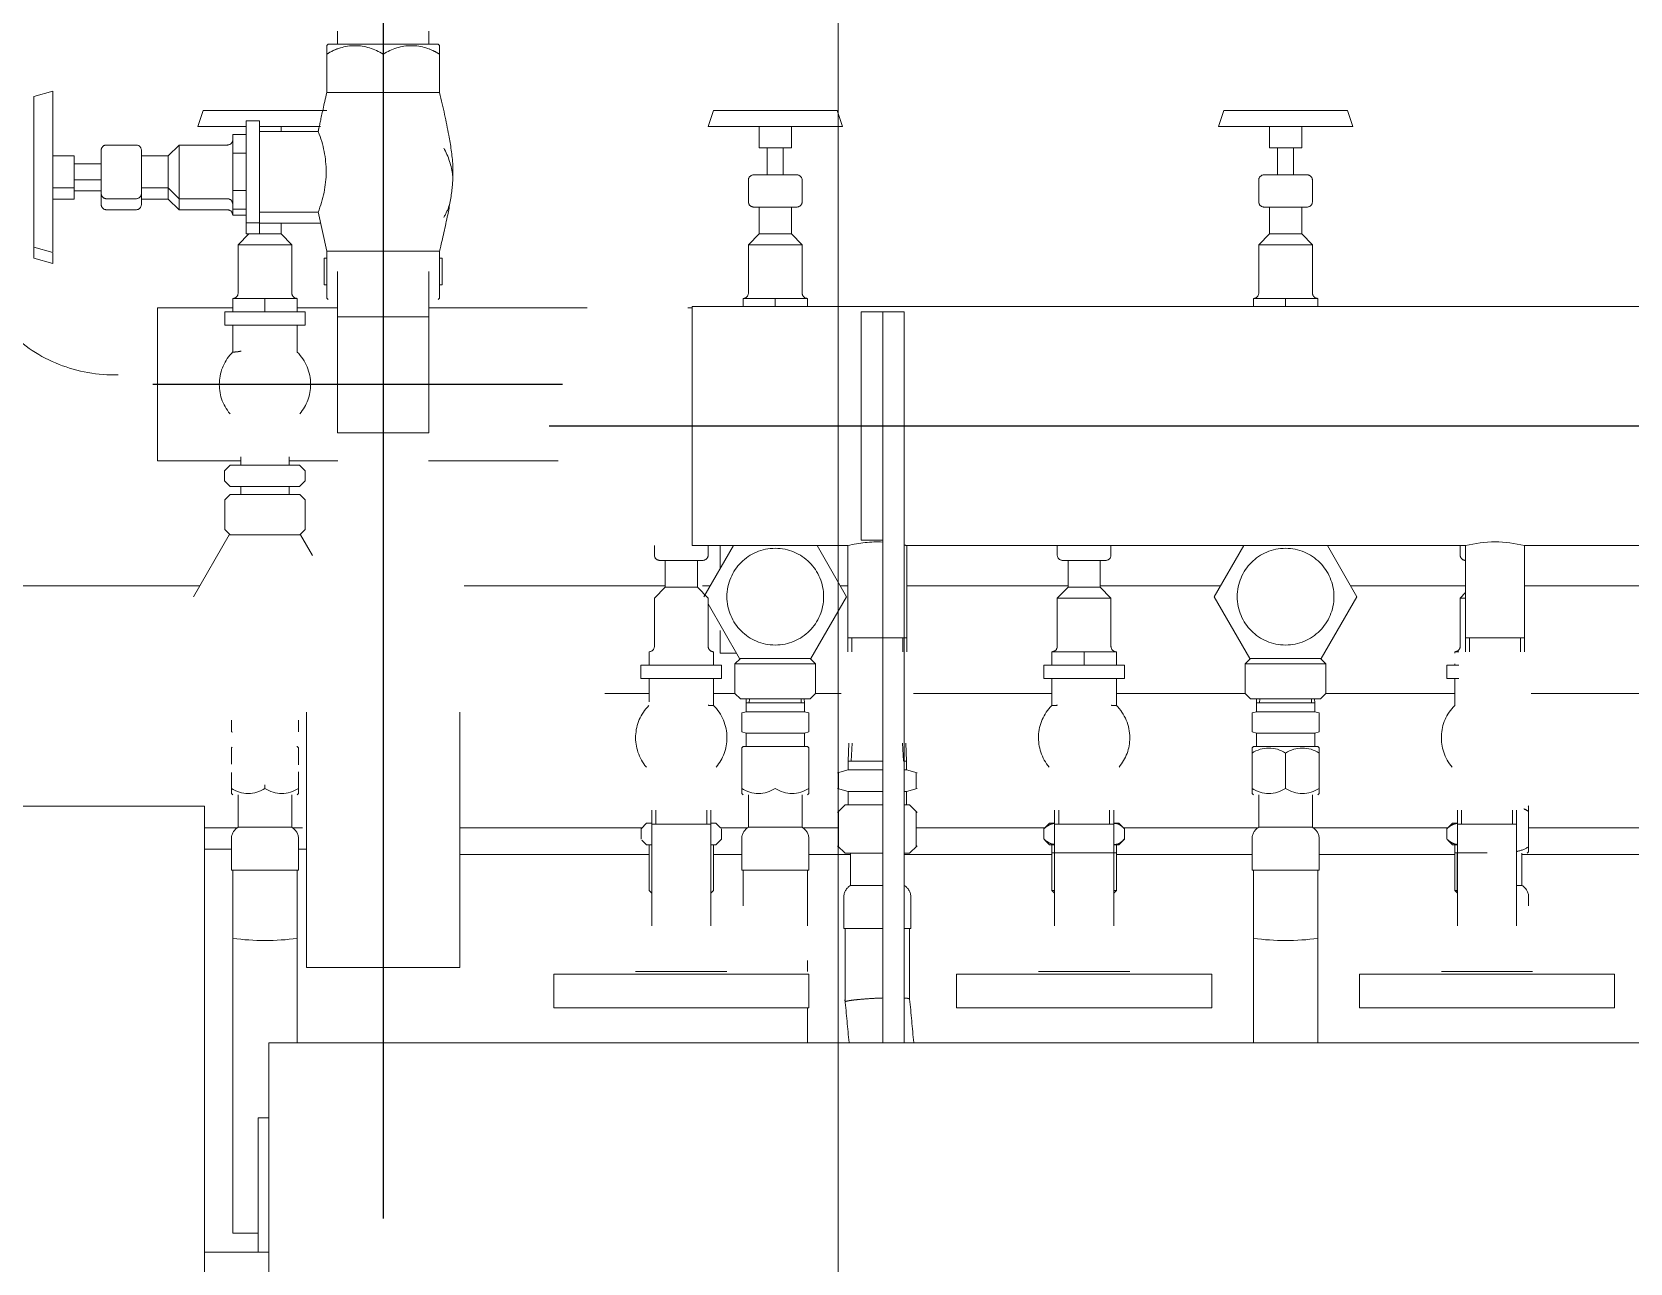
# Model space of a CAD drawing. Extents: x -681219 to -550379, y -242630 to -158199.
# Drawn here: x -644256 to -643661, y -213619 to -213161 of the extents above; entities that cross this region are included whole.
import ezdxf
from ezdxf.lldxf.tags import DXFTag

# ---------------------------------------------------------------- set-up
doc = ezdxf.new("R2010")
doc.units = 0
doc.header["$LTSCALE"] = 1000
doc.linetypes.add('DASHED2', pattern=[9.525, 6.35, -3.175])
doc.layers.get('0').update_dxf_attribs({"linetype": 'CONTINUOUS'})
doc.layers.add('center', color=253, linetype='CENTER2')
for name, color, linetype, lineweight in [('famsun', 7, 'CONTINUOUS', 0), ('future', 4, 'DASHED2', 0), ('轴网_轴线', 1, 'CENTER2', 0)]:
    doc.layers.add(name, color=color, linetype=linetype, lineweight=lineweight)
tags = doc.linetypes.add('CENTER2', pattern=[28.575, 19.05, -3.175, 3.175, -3.175]).pattern_tags.tags
tags[10:11] = [DXFTag(74, 4), DXFTag(75, 0), DXFTag(340, '0'), DXFTag(46, 0.0), DXFTag(50, 0.0), DXFTag(44, 0.0), DXFTag(45, 0.0)]
tags[8:9] = [DXFTag(74, 4), DXFTag(75, 0), DXFTag(340, '0'), DXFTag(46, 0.0), DXFTag(50, 0.0), DXFTag(44, 0.0), DXFTag(45, 0.0)]
tags[6:7] = [DXFTag(74, 4), DXFTag(75, 0), DXFTag(340, '0'), DXFTag(46, 0.0), DXFTag(50, 0.0), DXFTag(44, 0.0), DXFTag(45, 0.0)]
tags[4:5] = [DXFTag(74, 4), DXFTag(75, 0), DXFTag(340, '0'), DXFTag(46, 0.0), DXFTag(50, 0.0), DXFTag(44, 0.0), DXFTag(45, 0.0)]

# ---------------------------------------------------------------- blocks, each defined once
blk = doc.blocks.new('轴网FB0EDE194AE0F5E0')
at = {"layer": '轴网_轴线'}
blk.add_line((20000, -1200), (20000, 23700), dxfattribs=at)
blk = doc.blocks.new('*U47')
at = {"color": 0, "linetype": 'ByBlock', "lineweight": -2}
for p, q in [((764.14, -153.9), (764.14, -463.33)), ((788.14, -318.65), (788.14, -281.35)), ((764.14, -302), (788.14, -302)), ((784.14, -302), (784.14, -352)), ((784.14, -302), (788.14, -302)), ((774.64, -309.11), (784.13, -309.11)), ((774.64, -420.31), (774.64, -309.11)), ((788.14, -321.91), (788.14, -318.65)), ((788.14, -375.4), (788.14, -321.91)), ((784.14, -352), (788.14, -352)), ((788.14, -380), (788.14, -375.4)), ((1778.14, -380), (788.14, -380)), ((798.64, -380.03), (798.64, -420.31)), ((988.64, -380.03), (988.64, -393.01)), ((1016.64, -642), (1016.64, -380)), ((1024.64, -642), (1024.64, -380)), ((1154.64, -420.31), (1154.64, -380.03)), ((1178.64, -380.03), (1178.64, -420.31)), ((894.14, -393), (989.14, -393)), ((894.14, -405.5), (894.14, -393)), ((989.14, -393), (989.14, -405.5)), ((1002.64, -422.5), (1002.64, -395.16)), ((1026.64, -396.23), (1026.64, -422.5)), ((1044.14, -393), (1139.14, -393)), ((1044.14, -405.5), (1044.14, -393)), ((1139.14, -393), (1139.14, -405.5)), ((1194.14, -393), (1289.14, -393)), ((1194.14, -405.5), (1194.14, -393)), ((1289.14, -393), (1289.14, -405.5)), ((859.14, -408), (802.14, -408)), ((802.14, -503), (802.14, -408)), ((859.14, -408), (859.14, -503)), ((894.14, -405.5), (989.14, -405.5)), ((958.62, -406.5), (924.66, -406.5)), ((988.64, -406.49), (988.64, -410.55)), ((1044.14, -405.5), (1139.14, -405.5)), ((1108.62, -406.5), (1074.66, -406.5)), ((1194.14, -405.5), (1289.14, -405.5)), ((1258.62, -406.5), (1224.66, -406.5)), ((774.64, -444.2), (774.64, -418.81)), ((798.64, -418.81), (798.64, -444.2)), ((1154.64, -444.2), (1154.64, -418.81)), ((1178.64, -418.81), (1178.64, -444.2)), ((930.64, -466.5), (930.64, -423.5)), ((952.64, -423.5), (952.64, -466.5)), ((988.64, -423.5), (988.64, -444.2)), ((1002.14, -422.5), (1016.64, -422.5)), ((1002.14, -434.17), (1002.14, -422.5)), ((1024.64, -422.5), (1027.14, -422.5)), ((1027.14, -422.5), (1027.14, -434.17)), ((1080.64, -466.5), (1080.64, -423.5)), ((1102.64, -423.5), (1102.64, -466.5)), ((1230.64, -466.5), (1230.64, -423.5)), ((1252.64, -423.5), (1252.64, -466.5)), ((964.64, -444.2), (964.64, -431)), ((1257.14, -431), (1257.14, -434.17)), ((929.64, -436.7), (930.64, -435.7)), ((929.64, -453.7), (929.64, -436.7)), ((952.64, -435.7), (953.64, -436.7)), ((953.64, -436.7), (953.64, -453.7)), ((1004.64, -438.5), (1016.64, -438.5)), ((1004.64, -450.5), (1004.64, -438.5)), ((1079.64, -436.7), (1080.64, -435.7)), ((1079.64, -436.7), (1080.64, -436.7)), ((1079.64, -453.7), (1079.64, -436.7)), ((1080.56, -435.78), (1080.56, -450.7)), ((1102.64, -435.7), (1103.64, -436.7)), ((1102.64, -436.7), (1103.64, -436.7)), ((1102.72, -435.78), (1102.72, -450.7)), ((1103.64, -436.7), (1103.64, -453.7)), ((1229.64, -436.7), (1230.64, -435.7)), ((1229.64, -436.7), (1230.64, -436.7)), ((1229.64, -453.7), (1229.64, -436.7)), ((1230.56, -435.78), (1230.56, -450.7)), ((1252.64, -438.5), (1254.64, -438.5)), ((1254.64, -438.5), (1254.64, -450.5)), ((774.14, -444.2), (799.14, -444.2)), ((774.14, -455.87), (774.14, -444.2)), ((799.14, -444.2), (799.14, -455.87)), ((964.14, -444.2), (989.14, -444.2)), ((964.14, -455.87), (964.14, -444.2)), ((989.14, -444.2), (989.14, -455.87)), ((1154.14, -444.2), (1179.14, -444.2)), ((1154.14, -455.87), (1154.14, -444.2)), ((1179.14, -444.2), (1179.14, -455.87)), ((774.14, -452), (764.14, -452)), ((802.14, -452), (799.14, -452)), ((859.14, -450), (929.64, -450)), ((953.64, -450), (964.14, -450)), ((989.14, -450), (1004.64, -450)), ((999.86, -453.28), (1002.64, -450.5)), ((1002.64, -450.5), (1016.64, -450.5)), ((1024.64, -450), (1079.64, -450)), ((1024.64, -450.5), (1026.64, -450.5)), ((1026.64, -450.5), (1029.42, -453.28)), ((1103.64, -450.7), (1079.64, -450.7)), ((1103.64, -450), (1154.14, -450)), ((1179.14, -450), (1229.64, -450)), ((1241.64, -450.7), (1229.64, -450.7)), ((1254.64, -450), (1334.64, -450)), ((1256.64, -450.5), (1257.14, -451)), ((1257.14, -452.93), (1257.14, -451)), ((926.65, -455.81), (926.65, -459.59)), ((927.01, -455.43), (928.74, -453.7)), ((930.64, -453.7), (928.74, -453.7)), ((954.54, -453.7), (952.64, -453.7)), ((954.54, -453.7), (956.63, -455.79)), ((956.63, -459.59), (956.63, -455.81)), ((1000.22, -452.93), (1000.22, -466.07)), ((1029.06, -466.07), (1029.06, -452.93)), ((1076.65, -455.81), (1076.65, -459.59)), ((1077.01, -455.43), (1078.74, -453.7)), ((1080.64, -453.7), (1078.74, -453.7)), ((1104.54, -453.7), (1102.64, -453.7)), ((1104.54, -453.7), (1106.63, -455.79)), ((1106.63, -459.59), (1106.63, -455.81)), ((1226.65, -455.81), (1226.65, -459.59)), ((1227.01, -455.43), (1228.74, -453.7)), ((1228.74, -453.7), (1230.64, -453.7)), ((1257.14, -452.93), (1257.14, -466.07)), ((776.32, -460), (764.14, -460)), ((764.14, -463.33), (764.14, -468)), ((776.64, -460.2), (796.64, -460.2)), ((776.64, -472.2), (776.64, -460.2)), ((796.64, -460.2), (796.64, -472.2)), ((796.96, -460), (800.59, -460)), ((800.59, -460), (796.96, -460)), ((859.14, -460), (916.69, -460)), ((916.69, -460), (927.04, -460)), ((928.74, -461.7), (926.65, -459.61)), ((928.74, -461.7), (930.64, -461.7)), ((930.64, -461.3), (952.64, -461.3)), ((932.17, -466.5), (932.17, -461.3)), ((951.11, -466.5), (951.11, -461.3)), ((952.64, -461.7), (954.54, -461.7)), ((956.3, -459.94), (954.54, -461.7)), ((956.24, -460), (966.32, -460)), ((966.64, -460.2), (986.64, -460.2)), ((966.64, -472.2), (966.64, -460.2)), ((986.64, -460.2), (986.64, -472.2)), ((986.96, -460), (1000.22, -460)), ((1029.06, -460), (1077.04, -460)), ((1078.74, -461.7), (1076.65, -459.61)), ((1078.74, -461.7), (1080.64, -461.7)), ((1080.64, -461.3), (1102.64, -461.3)), ((1082.17, -466.5), (1082.17, -461.3)), ((1101.11, -466.5), (1101.11, -461.3)), ((1102.64, -461.7), (1104.54, -461.7)), ((1106.3, -459.94), (1104.54, -461.7)), ((1106.24, -460), (1156.32, -460)), ((1156.64, -460.2), (1176.64, -460.2)), ((1156.64, -472.2), (1156.64, -460.2)), ((1176.64, -460.2), (1176.64, -472.2)), ((1176.96, -460), (1227.04, -460)), ((1228.74, -461.7), (1226.65, -459.61)), ((1228.74, -461.7), (1230.64, -461.7)), ((1230.64, -461.3), (1252.64, -461.3)), ((1232.17, -466.5), (1232.17, -461.3)), ((1251.11, -466.5), (1251.11, -461.3)), ((1257.14, -460), (1332.14, -460)), ((664.14, -468), (764.14, -468)), ((1002.64, -468.5), (999.86, -465.72)), ((1016.64, -468.5), (1002.64, -468.5)), ((1003.79, -473.5), (1003.79, -468.5)), ((1026.64, -468.5), (1024.64, -468.5)), ((1025.49, -468.5), (1025.49, -473.5)), ((1029.42, -465.72), (1026.64, -468.5)), ((1257.14, -468), (1256.99, -468.15)), ((1257.14, -466.07), (1257.14, -467.97)), ((774.14, -472.7), (774.64, -472.2)), ((774.14, -474.63), (774.14, -472.7)), ((774.14, -474.63), (774.14, -480.58)), ((786.64, -476), (786.64, -474.63)), ((798.64, -472.2), (799.14, -472.7)), ((799.14, -472.7), (799.14, -474.63)), ((799.14, -480.79), (799.14, -474.63)), ((964.14, -472.7), (964.64, -472.2)), ((964.14, -474.63), (964.14, -472.7)), ((964.14, -474.63), (964.14, -487.77)), ((988.64, -472.2), (989.14, -472.7)), ((989.14, -474.63), (989.14, -472.7)), ((989.14, -487.77), (989.14, -474.63)), ((999.86, -474.55), (1003.79, -473.5)), ((1000.22, -474.46), (1000.22, -480.54)), ((1003.79, -473.5), (1016.64, -473.5)), ((1024.64, -473.5), (1025.49, -473.5)), ((1025.49, -473.5), (1029.42, -474.55)), ((1029.06, -480.54), (1029.06, -474.46)), ((1154.14, -472.7), (1154.64, -472.2)), ((1154.14, -474.63), (1154.14, -472.7)), ((1154.14, -474.63), (1154.14, -487.77)), ((1166.64, -487.77), (1166.64, -474.63)), ((1178.64, -472.2), (1179.14, -472.7)), ((1179.14, -474.63), (1179.14, -472.7)), ((1179.14, -487.77), (1179.14, -474.63)), ((1003.79, -481.5), (999.86, -480.45)), ((1003.79, -481.5), (1016.64, -481.5)), ((1003.79, -484.8), (1003.79, -481.5)), ((1024.64, -481.5), (1025.49, -481.5)), ((1029.42, -480.45), (1025.49, -481.5)), ((1025.49, -481.5), (1025.49, -484.8)), ((774.14, -483.65), (774.14, -487.77)), ((774.14, -487.77), (774.14, -489.7)), ((799.14, -487.77), (799.14, -483.44)), ((799.14, -487.77), (799.14, -489.7)), ((964.14, -487.77), (964.14, -489.7)), ((989.14, -487.77), (989.14, -489.7)), ((1016.64, -484.8), (1003.79, -484.8)), ((1004.08, -491.5), (1003.79, -484.8)), ((1005.24, -491.45), (1004.95, -484.8)), ((1024.04, -491.45), (1024.33, -484.8)), ((1025.49, -484.8), (1024.64, -484.8)), ((1025.49, -484.8), (1025.2, -491.5)), ((1154.14, -487.77), (1154.14, -489.7)), ((1179.14, -487.77), (1179.14, -489.7)), ((774.45, -490.01), (774.14, -489.7)), ((798.45, -490.2), (798.64, -490.2)), ((799.14, -489.7), (798.64, -490.2)), ((964.64, -490.2), (964.14, -489.7)), ((964.64, -490.2), (988.64, -490.2)), ((965.79, -495.2), (965.79, -490.2)), ((987.49, -490.2), (987.49, -495.2)), ((989.14, -489.7), (988.64, -490.2)), ((1154.64, -490.2), (1154.14, -489.7)), ((1154.64, -490.2), (1178.64, -490.2)), ((1155.79, -495.2), (1155.79, -490.2)), ((1177.49, -490.2), (1177.49, -495.2)), ((1179.14, -489.7), (1178.64, -490.2)), ((774.14, -495.64), (774.56, -495.53)), ((774.14, -495.64), (774.14, -496.16)), ((774.14, -496.16), (774.14, -500)), ((799.14, -496.16), (799.14, -495.64)), ((799.14, -500), (799.14, -496.16)), ((964.14, -495.64), (965.79, -495.2)), ((964.14, -495.64), (964.14, -496.16)), ((964.14, -496.16), (964.14, -502.24)), ((965.79, -495.2), (987.49, -495.2)), ((987.49, -495.2), (989.14, -495.64)), ((989.14, -496.16), (989.14, -495.64)), ((989.14, -502.24), (989.14, -496.16)), ((1154.14, -495.64), (1155.79, -495.2)), ((1154.14, -495.64), (1154.14, -496.16)), ((1154.14, -496.16), (1154.14, -502.24)), ((1155.79, -495.2), (1177.49, -495.2)), ((1177.49, -495.2), (1179.14, -495.64)), ((1179.14, -496.16), (1179.14, -495.64)), ((1179.14, -502.24), (1179.14, -496.16)), ((953.64, -505.53), (953.64, -515.5)), ((964.14, -502.24), (964.14, -502.76)), ((965.79, -503.2), (964.14, -502.76)), ((965.79, -503.2), (987.49, -503.2)), ((965.79, -506.5), (965.79, -503.2)), ((989.14, -502.76), (987.49, -503.2)), ((987.49, -503.2), (987.49, -506.5)), ((989.14, -502.24), (989.14, -502.76)), ((1079.64, -515.5), (1079.64, -505.54)), ((1103.64, -505.53), (1103.64, -515.5)), ((1154.14, -502.24), (1154.14, -502.76)), ((1155.79, -503.2), (1154.14, -502.76)), ((1155.79, -503.2), (1177.49, -503.2)), ((1155.79, -506.5), (1155.79, -503.2)), ((1179.14, -502.76), (1177.49, -503.2)), ((1177.49, -503.2), (1177.49, -506.5)), ((1179.14, -502.24), (1179.14, -502.76)), ((1229.64, -515.5), (1229.64, -505.54)), ((913.14, -510), (929.64, -510)), ((929.64, -515.5), (929.64, -506.84)), ((953.64, -510), (961.64, -510)), ((961.64, -510), (963.64, -508)), ((961.64, -521), (961.64, -510)), ((989.64, -508), (963.64, -508)), ((987.49, -506.5), (965.79, -506.5)), ((965.86, -508), (965.79, -506.5)), ((967.02, -507.95), (966.95, -506.5)), ((986.27, -507.95), (986.33, -506.5)), ((987.49, -506.5), (987.43, -508)), ((989.64, -508), (991.64, -510)), ((991.64, -510), (1001.14, -510)), ((991.64, -510), (991.64, -521)), ((1028.14, -510), (1079.64, -510)), ((1103.64, -510), (1151.64, -510)), ((1112.89, -510), (1108.89, -510)), ((1128.64, -510), (1114.64, -510)), ((1130.39, -510), (1134.39, -510)), ((1151.64, -510), (1153.64, -508)), ((1151.64, -521), (1151.64, -510)), ((1179.64, -508), (1153.64, -508)), ((1177.49, -506.5), (1155.79, -506.5)), ((1155.86, -508), (1155.79, -506.5)), ((1157.02, -507.95), (1156.95, -506.5)), ((1176.27, -507.95), (1176.33, -506.5)), ((1177.49, -506.5), (1177.43, -508)), ((1179.64, -508), (1181.64, -510)), ((1181.64, -510), (1229.64, -510)), ((1181.64, -510), (1181.64, -521)), ((1258.14, -510), (1331.14, -510)), ((956.64, -515.5), (926.64, -515.5)), ((926.64, -520.5), (926.64, -515.5)), ((956.64, -515.5), (956.64, -520.5)), ((1106.64, -515.5), (1076.64, -515.5)), ((1076.64, -520.5), (1076.64, -515.5)), ((1106.64, -515.5), (1106.64, -520.5)), ((1231.14, -515.5), (1226.64, -515.5)), ((1226.64, -520.5), (1226.64, -515.5)), ((956.64, -520.5), (926.64, -520.5)), ((929.64, -520.5), (929.64, -525.5)), ((951.64, -543.3), (963.36, -523)), ((953.64, -525.5), (953.64, -520.5)), ((991.64, -521), (961.64, -521)), ((963.64, -523), (961.64, -521)), ((963.36, -523), (989.92, -523)), ((991.64, -521), (989.64, -523)), ((989.92, -523), (1003.2, -546)), ((1106.64, -520.5), (1076.64, -520.5)), ((1079.64, -520.5), (1079.64, -525.5)), ((1091.64, -525.5), (1091.64, -520.5)), ((1103.64, -525.5), (1103.64, -520.5)), ((1140.08, -546), (1153.36, -523)), ((1181.64, -521), (1151.64, -521)), ((1153.64, -523), (1151.64, -521)), ((1153.36, -523), (1179.92, -523)), ((1181.64, -521), (1179.64, -523)), ((1179.92, -523), (1193.2, -546)), ((1231.14, -520.5), (1226.64, -520.5)), ((1229.64, -520.5), (1229.64, -521)), ((931.64, -545.5), (931.64, -527.5)), ((951.64, -527.5), (951.64, -545.5)), ((962.21, -525), (956.14, -525)), ((956.14, -525), (956.14, -530)), ((1003.64, -565), (1003.64, -525.5)), ((1005.17, -525.5), (1005.17, -530.7)), ((1024.11, -525.5), (1024.11, -530.7)), ((1025.64, -525.5), (1025.64, -565)), ((1085.64, -525.5), (1079.64, -525.5)), ((1081.64, -545.5), (1081.64, -527.5)), ((1091.64, -525.5), (1085.64, -525.5)), ((1097.64, -525.5), (1091.64, -525.5)), ((1103.64, -525.5), (1097.64, -525.5)), ((1101.64, -527.5), (1101.64, -545.5)), ((1229.64, -525), (1229.64, -525.5)), ((1231.14, -525.5), (1229.64, -525.5)), ((1231.64, -545.5), (1231.64, -527.5)), ((1233.64, -565), (1233.64, -525.5)), ((1235.17, -525.5), (1235.17, -530.7)), ((1254.11, -525.5), (1254.11, -530.7)), ((1255.64, -525.5), (1255.64, -565)), ((956.14, -530), (956.14, -533.37)), ((1025.64, -530.7), (1003.64, -530.7)), ((1255.64, -530.7), (1233.64, -530.7)), ((773.36, -569), (760.08, -546)), ((935.64, -549.5), (931.64, -545.5)), ((951.64, -545.5), (947.64, -549.5)), ((961.05, -565), (950.08, -546)), ((1003.2, -546), (992.23, -565)), ((1101.64, -545.5), (1081.64, -545.5)), ((1085.64, -549.5), (1081.64, -545.5)), ((1101.64, -545.5), (1097.64, -549.5)), ((1151.05, -565), (1140.08, -546)), ((1193.2, -546), (1182.23, -565)), ((1233.64, -545.5), (1231.64, -545.5)), ((1233.64, -547.5), (1231.64, -545.5)), ((762.39, -550), (459.14, -550)), ((935.64, -550), (860.79, -550)), ((947.64, -549.5), (935.64, -549.5)), ((935.64, -559.5), (935.64, -549.5)), ((947.64, -549.5), (947.64, -559.5)), ((952.39, -550), (949.56, -550)), ((1003.64, -550), (1000.89, -550)), ((1085.64, -550), (1025.64, -550)), ((1097.64, -549.5), (1085.64, -549.5)), ((1085.64, -559.5), (1085.64, -549.5)), ((1097.64, -549.5), (1097.64, -559.5)), ((1142.39, -550), (1097.64, -550)), ((1233.64, -550), (1190.89, -550)), ((1332.39, -550), (1255.64, -550)), ((956.14, -556.49), (956.14, -565)), ((804.32, -561.37), (799.92, -569)), ((931.64, -565), (931.64, -561.5)), ((949.64, -559.5), (933.64, -559.5)), ((945.64, -565), (945.64, -654)), ((945.64, -565), (1003.64, -565)), ((951.64, -561.5), (951.64, -565)), ((1025.64, -565), (1233.64, -565)), ((1081.64, -565), (1081.64, -561.5)), ((1099.64, -559.5), (1083.64, -559.5)), ((1101.64, -561.5), (1101.64, -565)), ((1231.64, -565), (1231.64, -561.5)), ((1255.64, -565), (1333.64, -565)), ((771.64, -571), (773.64, -569)), ((771.64, -582), (771.64, -571)), ((799.92, -569), (773.36, -569)), ((799.64, -569), (801.64, -571)), ((801.64, -571), (801.64, -582)), ((1016.64, -567), (1008.64, -567)), ((1008.64, -567), (1008.64, -577)), ((1008.64, -577), (1008.64, -642)), ((773.64, -584), (771.64, -582)), ((801.64, -582), (799.64, -584)), ((771.63, -589.11), (773.74, -587)), ((773.64, -584), (799.64, -584)), ((799.54, -587), (773.74, -587)), ((777.64, -587), (777.64, -584)), ((795.64, -584), (795.64, -587)), ((799.54, -587), (801.65, -589.11)), ((771.63, -589.11), (771.63, -592.89)), ((773.74, -595), (771.63, -592.89)), ((773.74, -595), (799.54, -595)), ((777.64, -598), (777.64, -595)), ((795.64, -595), (795.64, -598)), ((801.65, -592.89), (799.54, -595)), ((801.65, -589.11), (801.65, -592.89)), ((746.64, -596.5), (746.64, -653.5)), ((746.64, -596.5), (777.64, -596.5)), ((795.64, -596.5), (813.79, -596.5)), ((847.49, -596.5), (895.85, -596.5)), ((813.64, -607), (847.64, -607)), ((813.64, -667), (813.64, -607)), ((847.64, -607), (847.64, -667)), ((774.64, -647), (774.64, -637.03)), ((798.64, -637.04), (798.64, -647)), ((1008.64, -642), (1008.64, -652)), ((1016.64, -642), (1016.64, -652)), ((1024.64, -652), (1024.64, -642)), ((801.64, -647), (771.64, -647)), ((771.64, -652), (771.64, -647)), ((801.64, -647), (801.64, -652)), ((774.64, -653.5), (746.64, -653.5)), ((801.64, -652), (771.64, -652)), ((774.64, -657), (774.64, -652)), ((786.64, -657), (786.64, -652)), ((798.64, -657), (798.64, -652)), ((813.64, -653.5), (798.64, -653.5)), ((813.64, -650.2), (847.64, -650.2)), ((906.65, -653.5), (847.64, -653.5)), ((945.64, -653.5), (944.14, -653.5)), ((1744.27, -654), (945.64, -654)), ((964.64, -657), (964.64, -654)), ((976.64, -657), (976.64, -654)), ((988.64, -657), (988.64, -654)), ((1008.64, -652), (1016.64, -652)), ((1016.64, -652), (1024.64, -652)), ((1154.64, -657), (1154.64, -654)), ((1166.64, -657), (1166.64, -654)), ((1178.64, -657), (1178.64, -654)), ((780.64, -657), (774.64, -657)), ((776.64, -677), (776.64, -659)), ((786.64, -657), (780.64, -657)), ((792.64, -657), (786.64, -657)), ((798.64, -657), (792.64, -657)), ((796.64, -659), (796.64, -677)), ((809.64, -657.1), (810.14, -656.6)), ((809.64, -660.35), (809.64, -657.1)), ((809.64, -660.35), (809.64, -674.6)), ((830.64, -660.35), (830.64, -674.6)), ((851.14, -656.6), (851.64, -657.1)), ((851.64, -660.35), (851.64, -657.1)), ((851.64, -660.35), (851.64, -674.6)), ((970.64, -657), (964.64, -657)), ((966.64, -677), (966.64, -659)), ((976.64, -657), (970.64, -657)), ((982.64, -657), (976.64, -657)), ((988.64, -657), (982.64, -657)), ((986.64, -659), (986.64, -677)), ((1160.64, -657), (1154.64, -657)), ((1156.64, -677), (1156.64, -659)), ((1166.64, -657), (1160.64, -657)), ((1172.64, -657), (1166.64, -657)), ((1178.64, -657), (1172.64, -657)), ((1176.64, -659), (1176.64, -677)), ((809.64, -662), (808.64, -662)), ((808.64, -672), (808.64, -662)), ((852.64, -662), (851.64, -662)), ((852.64, -662), (852.64, -672)), ((700.64, -672), (707.64, -670)), ((700.64, -672), (700.64, -676.1)), ((707.64, -670), (707.64, -673.88)), ((808.64, -672), (809.64, -672)), ((851.64, -672), (852.64, -672)), ((700.64, -676.1), (707.64, -674.1)), ((700.64, -676.1), (700.64, -732.1)), ((707.64, -674.1), (707.64, -734.1)), ((796.64, -677), (776.64, -677)), ((780.64, -681), (776.64, -677)), ((796.64, -677), (792.64, -681)), ((806.4, -689.24), (809.64, -674.6)), ((809.64, -674.6), (820.14, -674.6)), ((820.14, -674.6), (830.64, -674.6)), ((830.64, -674.6), (841.14, -674.6)), ((841.14, -674.6), (851.64, -674.6)), ((986.64, -677), (966.64, -677)), ((970.64, -681), (966.64, -677)), ((986.64, -677), (982.64, -681)), ((1176.64, -677), (1156.64, -677)), ((1160.64, -681), (1156.64, -677)), ((1176.64, -677), (1172.64, -681)), ((779.64, -681), (779.64, -685.1)), ((779.64, -681), (784.64, -681)), ((784.64, -681), (784.64, -685)), ((792.64, -681), (784.64, -681)), ((792.64, -681), (792.64, -685)), ((982.64, -681), (970.64, -681)), ((970.64, -691), (970.64, -681)), ((982.64, -681), (982.64, -691)), ((1172.64, -681), (1160.64, -681)), ((1160.64, -691), (1160.64, -681)), ((1172.64, -681), (1172.64, -691)), ((727.64, -690), (738.64, -690)), ((750.64, -694), (754.64, -690)), ((754.64, -690), (754.64, -694.1)), ((754.64, -690), (772.64, -690)), ((774.64, -690.24), (774.64, -688)), ((774.64, -688), (779.64, -688)), ((779.64, -685.1), (779.64, -723.1)), ((779.64, -685.1), (784.64, -685.1)), ((784.64, -685), (807.34, -685)), ((784.64, -685.1), (784.64, -723.1)), ((784.64, -689.1), (806.47, -689.1)), ((707.64, -694), (715.64, -694)), ((715.64, -694), (715.64, -698.1)), ((725.64, -696.1), (725.64, -692)), ((725.64, -712.1), (725.64, -696.1)), ((727.64, -694.1), (738.64, -694.1)), ((740.64, -692), (740.64, -696.1)), ((740.64, -694), (750.64, -694)), ((740.64, -696.1), (740.64, -712.1)), ((750.64, -694), (750.64, -698.1)), ((750.64, -698.1), (754.64, -694.1)), ((754.64, -694.1), (754.64, -714.1)), ((754.64, -694.1), (772.64, -694.1)), ((774.64, -693.71), (774.64, -690.24)), ((774.64, -690.24), (779.64, -690.24)), ((774.64, -697.17), (774.64, -693.71)), ((966.64, -701), (966.64, -693)), ((984.64, -691), (968.64, -691)), ((986.64, -693), (986.64, -701)), ((1156.64, -701), (1156.64, -693)), ((1174.64, -691), (1158.64, -691)), ((1176.64, -693), (1176.64, -701)), ((707.64, -698.1), (715.64, -698.1)), ((715.64, -697), (725.64, -697)), ((715.64, -698.1), (715.64, -710.1)), ((715.64, -701.1), (725.64, -701.1)), ((740.64, -698.1), (750.64, -698.1)), ((750.64, -698.1), (750.64, -710.1)), ((774.64, -704.1), (774.64, -697.17)), ((774.64, -697.17), (779.64, -697.17)), ((725.64, -707.1), (715.64, -707.1)), ((774.64, -711.03), (774.64, -704.1)), ((968.64, -703), (984.64, -703)), ((973.64, -713), (973.64, -703)), ((979.64, -703), (979.64, -713)), ((1158.64, -703), (1174.64, -703)), ((1163.64, -713), (1163.64, -703)), ((1169.64, -703), (1169.64, -713)), ((715.64, -710.1), (707.64, -710.1)), ((750.64, -710.1), (740.64, -710.1)), ((754.64, -714.1), (750.64, -710.1)), ((779.64, -711.03), (774.64, -711.03)), ((774.64, -714.49), (774.64, -711.03)), ((982.64, -713), (970.64, -713)), ((970.64, -721), (970.64, -713)), ((982.64, -713), (982.64, -721)), ((1172.64, -713), (1160.64, -713)), ((1160.64, -721), (1160.64, -713)), ((1172.64, -713), (1172.64, -721)), ((738.64, -714.1), (727.64, -714.1)), ((772.64, -714.1), (754.64, -714.1)), ((774.64, -717.96), (774.64, -714.49)), ((774.64, -717.96), (779.64, -717.96)), ((806.54, -719.1), (784.64, -719.1)), ((792.64, -719.1), (792.64, -721)), ((779.64, -721), (761.64, -721)), ((763.64, -727), (761.64, -721)), ((784.64, -723.1), (779.64, -723.1)), ((807.29, -721), (784.64, -721)), ((1001.64, -721), (951.64, -721)), ((953.64, -727), (951.64, -721)), ((1001.64, -721), (999.64, -727)), ((1191.64, -721), (1141.64, -721)), ((1143.64, -727), (1141.64, -721)), ((1191.64, -721), (1189.64, -727)), ((809.64, -727), (763.64, -727)), ((999.64, -727), (953.64, -727)), ((1189.64, -727), (1143.64, -727)), ((707.64, -734.1), (700.64, -732.1)), ((809.64, -733.6), (809.64, -747.85)), ((820.14, -733.6), (809.64, -733.6)), ((830.64, -733.6), (820.14, -733.6)), ((830.64, -733.6), (830.64, -747.85)), ((841.14, -733.6), (830.64, -733.6)), ((851.64, -733.6), (841.14, -733.6)), ((851.64, -733.6), (851.64, -747.85)), ((809.64, -747.85), (809.64, -751.1)), ((851.64, -747.85), (851.64, -751.1)), ((810.14, -751.6), (809.64, -751.1)), ((851.14, -751.6), (810.14, -751.6)), ((813.64, -756.5), (813.64, -751.6)), ((847.64, -751.6), (847.64, -756.5)), ((851.64, -751.1), (851.14, -751.6))]:
    blk.add_line(p, q, dxfattribs=at)
for centre in [(976.64, -546), (1166.64, -546)]:
    blk.add_circle(centre, 18, dxfattribs=at)
for centre, radius, start, end in [((171.46, -307.91), 835.76, 353.95449, 355.04985), ((209.61, -310.37), 821.53, 353.99925, 355.13623), ((786.64, -511.87), 93.83, 82.65211, 97.34789), ((1166.64, -511.87), 93.83, 82.65211, 97.34789), ((1007.14, -434.17), 5, 180, 240), ((1022.14, -434.17), 5, 300, 0), ((1252.14, -434.17), 5, 300, 0), ((1250.89, -462.21), 11.18, 56.02109, 80.97764), ((1250.89, -462.22), 11.19, 56.05139, 80.85825), ((779.14, -455.87), 5, 180, 240), ((794.14, -455.87), 5, 300, 0), ((969.14, -455.87), 5, 180, 240), ((984.14, -455.87), 5, 300, 0), ((1159.14, -455.87), 5, 180, 240), ((1174.14, -455.87), 5, 300, 0), ((1250.89, -456.79), 11.18, 293.17716, 303.97891), ((1250.89, -456.79), 11.18, 295.10372, 303.97892), ((780.39, -483.91), 11.18, 56.02108, 123.97892), ((780.39, -483.92), 11.19, 56.05139, 123.94861), ((792.89, -483.91), 11.18, 56.02109, 123.97891), ((792.89, -483.91), 11.18, 56.02108, 123.97892), ((970.39, -483.91), 11.18, 56.02108, 123.97892), ((970.39, -483.92), 11.19, 56.05139, 123.94861), ((982.89, -483.91), 11.18, 56.02109, 123.97891), ((982.89, -483.91), 11.18, 56.02108, 123.97892), ((1160.39, -483.91), 11.18, 56.02108, 123.97892), ((1160.39, -483.92), 11.19, 56.05139, 123.94861), ((1172.89, -483.91), 11.18, 56.02109, 123.97891), ((1172.89, -483.91), 11.18, 56.02108, 123.97892), ((941.64, -493.5), 17, 139.87815, 224.93305), ((941.64, -493.5), 17, 0, 40.12185), ((1091.64, -493.5), 17, 139.87815, 224.93305), ((1091.64, -493.5), 17, 0, 40.12185), ((1160.39, -478.48), 11.19, 236.05139, 303.94861), ((1160.39, -478.49), 11.18, 236.02108, 303.97892), ((1172.89, -478.49), 11.18, 236.02109, 303.97891), ((1172.89, -478.48), 11.19, 236.05139, 303.94861), ((1241.64, -493.5), 17, 139.87815, 224.93305), ((941.64, -493.5), 17, 314.61492, 0), ((1091.64, -493.5), 17, 314.61492, 0), ((929.64, -527.5), 2, 0, 90), ((953.64, -527.5), 2, 90, 180), ((1079.64, -527.5), 2, 0, 90), ((1103.64, -527.5), 2, 90, 180), ((1229.64, -527.5), 2, 0, 90), ((933.64, -561.5), 2, 90, 180), ((949.64, -561.5), 2, 0, 90), ((1014.64, -521.92), 44.46, 255.67555, 272.59798), ((1014.64, -521.92), 44.46, 283.00123, 284.32445), ((1083.64, -561.5), 2, 90, 180), ((1099.64, -561.5), 2, 0, 90), ((1233.64, -561.5), 2, 90, 180), ((1244.64, -521.92), 44.46, 255.67555, 284.32445), ((786.64, -625), 17, 139.87815, 225.49701), ((786.64, -625), 17, 0, 40.12185), ((730.41, -683.94), 55.4, 88.32299, 181.67701), ((786.64, -625), 17, 314.84288, 0), ((774.64, -659), 2, 0, 90), ((798.64, -659), 2, 90, 180), ((964.64, -659), 2, 0, 90), ((988.64, -659), 2, 90, 180), ((1154.64, -659), 2, 0, 90), ((1178.64, -659), 2, 90, 180), ((727.64, -692), 2, 90, 180), ((738.64, -692), 2, 0, 90), ((772.64, -688), 2, 270, 0), ((770.13, -704.18), 39.29, 337.68548, 22.5715), ((830.64, -700), 26, 18.07143, 29.71303), ((727.64, -696.1), 2, 90, 180), ((738.64, -696.1), 2, 0, 90), ((772.64, -692.1), 2, 270, 0), ((968.64, -693), 2, 90, 180), ((984.64, -693), 2, 0, 90), ((1158.64, -693), 2, 90, 180), ((1174.64, -693), 2, 0, 90), ((968.64, -701), 2, 180, 270), ((984.64, -701), 2, 270, 0), ((1158.64, -701), 2, 180, 270), ((1174.64, -701), 2, 270, 0), ((830.64, -700), 26, 330.10102, 354.01747), ((727.64, -712.1), 2, 180, 270), ((738.64, -712.1), 2, 270, 0), ((772.64, -716.1), 2, 0, 90), ((820.14, -732.26), 18.8, 236.04546, 303.95454), ((820.14, -732.42), 18.66, 235.76257, 250.90355), ((841.14, -732.26), 18.8, 236.04558, 303.95442), ((841.14, -732.26), 18.8, 290.65466, 303.95454)]:
    blk.add_arc(centre, radius, start, end, dxfattribs=at)
for points, knots in [([(1004.49, -395.7), (1004.07, -395.63), (1003.71, -395.56), (1003.15, -395.43), (1002.95, -395.37), (1002.7, -395.25), (1002.64, -395.2), (1002.64, -395.15)], [0, 0, 0, 0, 0.0625, 0.0625, 0.125, 0.125, 0.1803242, 0.1803242, 0.1803242, 0.1803242]), ([(1004.49, -395.7), (1004.91, -395.76), (1005.4, -395.83), (1006.48, -395.96), (1007.07, -396.02), (1008.99, -396.21), (1010.44, -396.32), (1013.52, -396.51), (1015.11, -396.59), (1016.66, -396.64)], [0, 0, 0, 0, 0.0625, 0.0625, 0.125, 0.125, 0.25, 0.25, 0.3746805, 0.3746805, 0.3746805, 0.3746805]), ([(1024.77, -396.62), (1025.5, -396.57), (1026.04, -396.5), (1026.54, -396.36), (1026.64, -396.31), (1026.64, -396.24)], [0.6404348, 0.6404348, 0.6404348, 0.6404348, 0.75, 0.75, 0.819337, 0.819337, 0.819337, 0.819337]), ([(1080.64, -453.8), (1080.32, -453.81), (1080, -453.86), (1079.34, -454.04), (1078.99, -454.18), (1078.3, -454.54), (1077.96, -454.76), (1077.29, -455.25), (1076.97, -455.52), (1076.65, -455.81)], [0.5143071, 0.5143071, 0.5143071, 0.5143071, 0.625, 0.625, 0.75, 0.75, 0.875, 0.875, 1, 1, 1, 1]), ([(1106.63, -455.81), (1106.1, -455.22), (1105.56, -454.73), (1104.72, -454.19), (1104.43, -454.05), (1103.85, -453.85), (1103.55, -453.8), (1103.04, -453.8), (1102.84, -453.82), (1102.63, -453.87)], [0, 0, 0, 0, 0.25, 0.25, 0.375, 0.375, 0.5, 0.5, 0.5877814, 0.5877814, 0.5877814, 0.5877814]), ([(1230.64, -453.8), (1230.32, -453.81), (1230, -453.86), (1229.34, -454.04), (1228.99, -454.18), (1228.3, -454.54), (1227.96, -454.76), (1227.29, -455.25), (1226.97, -455.52), (1226.65, -455.81)], [0.5143071, 0.5143071, 0.5143071, 0.5143071, 0.625, 0.625, 0.75, 0.75, 0.875, 0.875, 1, 1, 1, 1]), ([(1080.64, -461.6), (1080.32, -461.59), (1080, -461.54), (1079.34, -461.36), (1078.99, -461.22), (1078.3, -460.86), (1077.96, -460.64), (1077.29, -460.15), (1076.97, -459.88), (1076.65, -459.59)], [0.5143071, 0.5143071, 0.5143071, 0.5143071, 0.625, 0.625, 0.75, 0.75, 0.875, 0.875, 1, 1, 1, 1]), ([(1106.63, -459.59), (1106.1, -460.18), (1105.56, -460.67), (1104.72, -461.21), (1104.43, -461.35), (1103.85, -461.55), (1103.55, -461.6), (1103.04, -461.6), (1102.84, -461.58), (1102.63, -461.53)], [0, 0, 0, 0, 0.25, 0.25, 0.375, 0.375, 0.5, 0.5, 0.5877814, 0.5877814, 0.5877814, 0.5877814]), ([(1230.64, -461.6), (1230.32, -461.59), (1230, -461.54), (1229.34, -461.36), (1228.99, -461.22), (1228.3, -460.86), (1227.96, -460.64), (1227.29, -460.15), (1226.97, -459.88), (1226.65, -459.59)], [0.5143071, 0.5143071, 0.5143071, 0.5143071, 0.625, 0.625, 0.75, 0.75, 0.875, 0.875, 1, 1, 1, 1]), ([(953.64, -505.54), (953.64, -505.54), (953.64, -505.54), (953.64, -505.52), (953.33, -505.45), (952.44, -505.49), (952.1, -505.52), (951.71, -505.58)], [0.49811248, 0.49811248, 0.49811248, 0.49811248, 0.5, 0.5, 0.5625, 0.5625, 0.59110151, 0.59110151, 0.59110151, 0.59110151]), ([(1081.7, -505.6), (1081.7, -505.6), (1081.69, -505.6), (1081.25, -505.53), (1080.87, -505.49), (1079.96, -505.45), (1079.64, -505.52), (1079.64, -505.54)], [0.90579653, 0.90579653, 0.90579653, 0.90579653, 0.90625, 0.90625, 0.9375, 0.9375, 1, 1, 1, 1]), ([(1103.64, -505.54), (1103.64, -505.54), (1103.64, -505.54), (1103.64, -505.52), (1103.33, -505.45), (1102.44, -505.49), (1102.1, -505.52), (1101.71, -505.58)], [0.49811248, 0.49811248, 0.49811248, 0.49811248, 0.5, 0.5, 0.5625, 0.5625, 0.59110151, 0.59110151, 0.59110151, 0.59110151]), ([(777.81, -637.4), (777.4, -637.32), (777.03, -637.25), (776.25, -637.12), (775.87, -637.08), (774.98, -637.03), (774.66, -637.06), (774.64, -637.04)], [0.3820074, 0.3820074, 0.3820074, 0.3820074, 0.40625, 0.40625, 0.4375, 0.4375, 0.4981058, 0.4981058, 0.4981058, 0.4981058]), ([(851.64, -674.6), (852.84, -679.54), (854.46, -686.72), (856.51, -697.55), (856.85, -707.47), (854.84, -719.57), (853.04, -727.82), (851.64, -733.6)], [0, 0, 0, 0, 0.231463, 0.39924, 0.541134, 0.729371, 1, 1, 1, 1])]:
    blk.add_open_spline(points, degree=3, knots=knots, dxfattribs=at)
blk.add_open_spline([(809.64, -733.6), (807.56, -724.38), (806.5, -719.5), (806.47, -718.95)], degree=3, dxfattribs=at)
at = {"layer": 'center', "ltscale": 7.033196}
for p, q in [((830.64, -1127.12), (830.64, -314.51)), ((1897.31, -609.5), (892.44, -609.5)), ((897.43, -625), (744.89, -625))]:
    blk.add_line(p, q, dxfattribs=at)

msp = doc.modelspace()

# ---------------------------------------------------------------- block references
at = {"layer": 'famsun', "xscale": -1}
msp.add_blockref('轴网FB0EDE194AE0F5E0', (-623955.4609, -226916.6983), dxfattribs=at)
at = {"layer": 'future', "xscale": -1, "rotation": 180}
msp.add_blockref('*U47', (-644955.4609, -213916.6983), dxfattribs=at)

doc.saveas('drawing.dxf')
